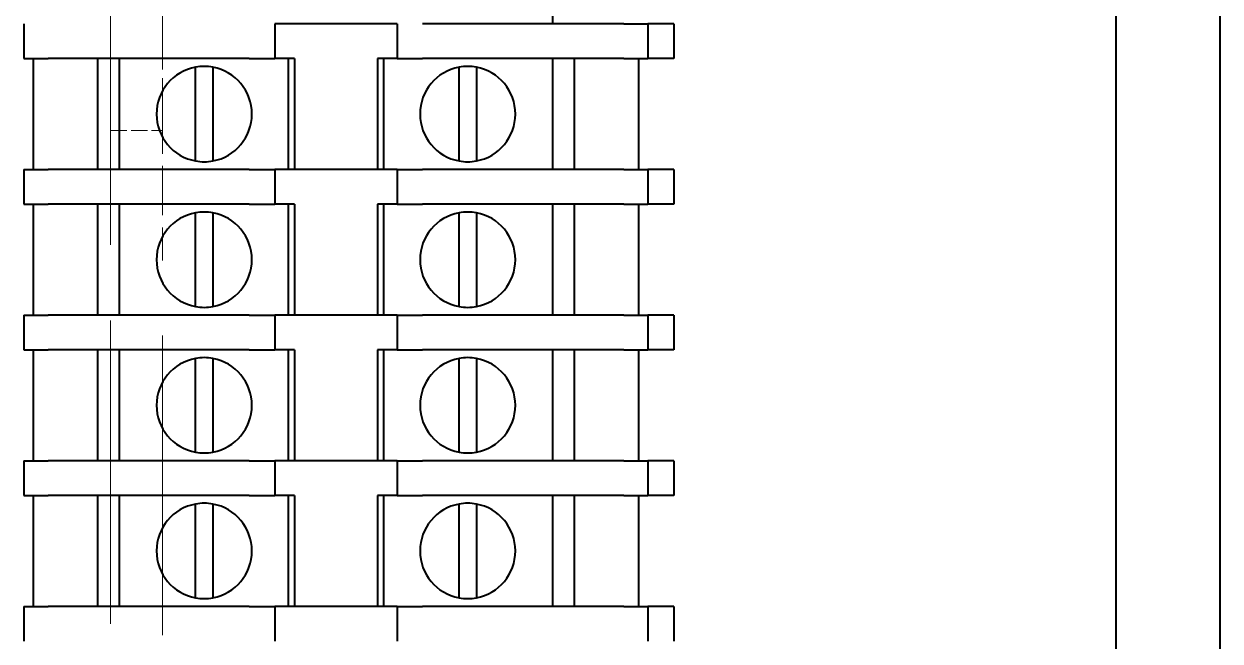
# Model space of a CAD drawing. Header units: millimetres. Extents: x 0 to 4752, y 0 to 3360.
# Drawn here: x 3596.1 to 3665.1, y 1091.9 to 1127.5 of the extents above; entities that cross this region are included whole.
import ezdxf

# ---------------------------------------------------------------- set-up
doc = ezdxf.new("R2010")
doc.units = ezdxf.units.MM
doc.header["$LTSCALE"] = 8
doc.linetypes.add('DASHED', pattern=[0.2067, 0.1654, -0.0413])
doc.layers.add('가려진 것(ISO)', color=2, linetype='DASHED', lineweight=18)
doc.layers.add('가시적인 것(ISO)', color=3, linetype='Continuous', lineweight=40)

msp = doc.modelspace()

# ---------------------------------------------------------------- linework, layer by layer
at = {"layer": '가려진 것(ISO)', "ltscale": 13.215807}
msp.add_line((3601.087, 502.832), (3601.087, 1398.832), dxfattribs=at)
at = {"layer": '가려진 것(ISO)', "ltscale": 3.809293}
msp.add_line((3604.087, 1126.832), (3604.087, 1142.832), dxfattribs=at)
at = {"layer": '가려진 것(ISO)', "ltscale": 1.495845}
msp.add_line((3604.087, 1126.832), (3604.087, 1122.832), dxfattribs=at)
at = {"layer": '가려진 것(ISO)', "ltscale": 2.142684}
msp.add_line((3604.087, 1122.832), (3604.087, 1113.832), dxfattribs=at)
at = {"layer": '가려진 것(ISO)', "ltscale": 0.714161}
msp.add_line((3601.087, 1121.332), (3604.087, 1121.332), dxfattribs=at)
at = {"layer": '가려진 것(ISO)', "ltscale": 13.062409}
msp.add_line((3604.087, 1005.832), (3604.087, 1113.832), dxfattribs=at)
at = {"layer": '가시적인 것(ISO)'}
for p, q in [((3659.087, 1005.832), (3659.087, 1345.182)), ((3665.087, 1005.832), (3665.087, 1345.182)), ((3626.587, 1133.882), (3626.587, 1127.482)), ((3596.087, 1127.482), (3596.087, 1125.482)), ((3617.61, 1127.482), (3610.564, 1127.482)), ((3610.564, 1127.482), (3610.564, 1125.482)), ((3617.61, 1127.482), (3617.61, 1125.482)), ((3630.687, 1127.482), (3619.087, 1127.482)), ((3630.687, 1127.482), (3632.087, 1127.482)), ((3633.587, 1127.482), (3632.087, 1127.482)), ((3632.087, 1127.482), (3632.087, 1125.482)), ((3633.587, 1127.482), (3633.587, 1125.482)), ((3596.087, 1125.482), (3597.487, 1125.482)), ((3596.629, 1125.482), (3596.629, 1119.082)), ((3609.087, 1125.482), (3597.487, 1125.482)), ((3600.337, 1125.482), (3600.337, 1119.082)), ((3601.587, 1125.482), (3601.587, 1119.082)), ((3609.087, 1125.482), (3610.564, 1125.482)), ((3611.687, 1125.482), (3610.564, 1125.482)), ((3611.337, 1125.482), (3611.337, 1119.082)), ((3611.687, 1125.482), (3611.687, 1119.082)), ((3616.487, 1125.482), (3616.487, 1119.082)), ((3617.61, 1125.482), (3616.487, 1125.482)), ((3616.837, 1125.482), (3616.837, 1119.082)), ((3617.61, 1125.482), (3619.087, 1125.482)), ((3630.687, 1125.482), (3619.087, 1125.482)), ((3626.587, 1125.482), (3626.587, 1119.082)), ((3627.837, 1125.482), (3627.837, 1119.082)), ((3630.687, 1125.482), (3632.087, 1125.482)), ((3631.546, 1125.482), (3631.546, 1119.082)), ((3633.587, 1125.482), (3632.087, 1125.482)), ((3605.987, 1121.136), (3605.987, 1123.428)), ((3606.987, 1123.428), (3606.987, 1121.136)), ((3621.187, 1121.136), (3621.187, 1123.428)), ((3622.187, 1123.428), (3622.187, 1121.136)), ((3596.087, 1119.082), (3597.487, 1119.082)), ((3596.087, 1119.082), (3596.087, 1117.082)), ((3609.087, 1119.082), (3597.487, 1119.082)), ((3609.087, 1119.082), (3610.564, 1119.082)), ((3617.61, 1119.082), (3610.564, 1119.082)), ((3610.564, 1119.082), (3610.564, 1117.082)), ((3616.487, 1119.082), (3611.687, 1119.082)), ((3617.61, 1119.082), (3619.087, 1119.082)), ((3617.61, 1119.082), (3617.61, 1117.082)), ((3630.687, 1119.082), (3619.087, 1119.082)), ((3630.687, 1119.082), (3632.087, 1119.082)), ((3633.587, 1119.082), (3632.087, 1119.082)), ((3632.087, 1119.082), (3632.087, 1117.082)), ((3633.587, 1119.082), (3633.587, 1117.082)), ((3596.087, 1117.082), (3597.487, 1117.082)), ((3596.629, 1117.082), (3596.629, 1110.682)), ((3609.087, 1117.082), (3597.487, 1117.082)), ((3600.337, 1117.082), (3600.337, 1110.682)), ((3601.587, 1117.082), (3601.587, 1110.682)), ((3609.087, 1117.082), (3610.564, 1117.082)), ((3611.687, 1117.082), (3610.564, 1117.082)), ((3611.337, 1117.082), (3611.337, 1110.682)), ((3611.687, 1117.082), (3611.687, 1110.682)), ((3616.487, 1117.082), (3616.487, 1110.682)), ((3617.61, 1117.082), (3616.487, 1117.082)), ((3616.837, 1117.082), (3616.837, 1110.682)), ((3617.61, 1117.082), (3619.087, 1117.082)), ((3630.687, 1117.082), (3619.087, 1117.082)), ((3626.587, 1117.082), (3626.587, 1110.682)), ((3627.837, 1117.082), (3627.837, 1110.682)), ((3630.687, 1117.082), (3632.087, 1117.082)), ((3631.546, 1117.082), (3631.546, 1110.682)), ((3633.587, 1117.082), (3632.087, 1117.082)), ((3605.987, 1112.736), (3605.987, 1115.028)), ((3606.987, 1115.028), (3606.987, 1112.736)), ((3621.187, 1112.736), (3621.187, 1115.028)), ((3622.187, 1115.028), (3622.187, 1112.736)), ((3596.087, 1110.682), (3597.487, 1110.682)), ((3596.087, 1110.682), (3596.087, 1108.682)), ((3609.087, 1110.682), (3597.487, 1110.682)), ((3609.087, 1110.682), (3610.564, 1110.682)), ((3617.61, 1110.682), (3610.564, 1110.682)), ((3610.564, 1110.682), (3610.564, 1108.682)), ((3616.487, 1110.682), (3611.687, 1110.682)), ((3617.61, 1110.682), (3619.087, 1110.682)), ((3617.61, 1110.682), (3617.61, 1108.682)), ((3630.687, 1110.682), (3619.087, 1110.682)), ((3630.687, 1110.682), (3632.087, 1110.682)), ((3633.587, 1110.682), (3632.087, 1110.682)), ((3632.087, 1110.682), (3632.087, 1108.682)), ((3633.587, 1110.682), (3633.587, 1108.682)), ((3596.087, 1108.682), (3597.487, 1108.682)), ((3596.629, 1108.682), (3596.629, 1102.282)), ((3609.087, 1108.682), (3597.487, 1108.682)), ((3600.337, 1108.682), (3600.337, 1102.282)), ((3601.587, 1108.682), (3601.587, 1102.282)), ((3609.087, 1108.682), (3610.564, 1108.682)), ((3611.687, 1108.682), (3610.564, 1108.682)), ((3611.337, 1108.682), (3611.337, 1102.282)), ((3611.687, 1108.682), (3611.687, 1102.282)), ((3616.487, 1108.682), (3616.487, 1102.282)), ((3617.61, 1108.682), (3616.487, 1108.682)), ((3616.837, 1108.682), (3616.837, 1102.282)), ((3617.61, 1108.682), (3619.087, 1108.682)), ((3630.687, 1108.682), (3619.087, 1108.682)), ((3626.587, 1108.682), (3626.587, 1102.282)), ((3627.837, 1108.682), (3627.837, 1102.282)), ((3630.687, 1108.682), (3632.087, 1108.682)), ((3631.546, 1108.682), (3631.546, 1102.282)), ((3633.587, 1108.682), (3632.087, 1108.682)), ((3605.987, 1104.336), (3605.987, 1106.628)), ((3606.987, 1106.628), (3606.987, 1104.336)), ((3621.187, 1104.336), (3621.187, 1106.628)), ((3622.187, 1106.628), (3622.187, 1104.336)), ((3596.087, 1102.282), (3597.487, 1102.282)), ((3596.087, 1102.282), (3596.087, 1100.282)), ((3609.087, 1102.282), (3597.487, 1102.282)), ((3609.087, 1102.282), (3610.564, 1102.282)), ((3617.61, 1102.282), (3610.564, 1102.282)), ((3610.564, 1102.282), (3610.564, 1100.282)), ((3616.487, 1102.282), (3611.687, 1102.282)), ((3617.61, 1102.282), (3619.087, 1102.282)), ((3617.61, 1102.282), (3617.61, 1100.282)), ((3630.687, 1102.282), (3619.087, 1102.282)), ((3630.687, 1102.282), (3632.087, 1102.282)), ((3633.587, 1102.282), (3632.087, 1102.282)), ((3632.087, 1102.282), (3632.087, 1100.282)), ((3633.587, 1102.282), (3633.587, 1100.282)), ((3596.087, 1100.282), (3597.487, 1100.282)), ((3596.629, 1100.282), (3596.629, 1093.882)), ((3609.087, 1100.282), (3597.487, 1100.282)), ((3600.337, 1100.282), (3600.337, 1093.882)), ((3601.587, 1100.282), (3601.587, 1093.882)), ((3609.087, 1100.282), (3610.564, 1100.282)), ((3611.687, 1100.282), (3610.564, 1100.282)), ((3611.337, 1100.282), (3611.337, 1093.882)), ((3611.687, 1100.282), (3611.687, 1093.882)), ((3616.487, 1100.282), (3616.487, 1093.882)), ((3617.61, 1100.282), (3616.487, 1100.282)), ((3616.837, 1100.282), (3616.837, 1093.882)), ((3617.61, 1100.282), (3619.087, 1100.282)), ((3630.687, 1100.282), (3619.087, 1100.282)), ((3626.587, 1100.282), (3626.587, 1093.882)), ((3627.837, 1100.282), (3627.837, 1093.882)), ((3630.687, 1100.282), (3632.087, 1100.282)), ((3631.546, 1100.282), (3631.546, 1093.882)), ((3633.587, 1100.282), (3632.087, 1100.282)), ((3605.987, 1095.936), (3605.987, 1098.228)), ((3606.987, 1098.228), (3606.987, 1095.936)), ((3621.187, 1095.936), (3621.187, 1098.228)), ((3622.187, 1098.228), (3622.187, 1095.936)), ((3596.087, 1093.882), (3597.487, 1093.882)), ((3596.087, 1093.882), (3596.087, 1091.882)), ((3609.087, 1093.882), (3597.487, 1093.882)), ((3609.087, 1093.882), (3610.564, 1093.882)), ((3617.61, 1093.882), (3610.564, 1093.882)), ((3610.564, 1093.882), (3610.564, 1091.882)), ((3616.487, 1093.882), (3611.687, 1093.882)), ((3617.61, 1093.882), (3619.087, 1093.882)), ((3617.61, 1093.882), (3617.61, 1091.882)), ((3630.687, 1093.882), (3619.087, 1093.882)), ((3630.687, 1093.882), (3632.087, 1093.882)), ((3633.587, 1093.882), (3632.087, 1093.882)), ((3632.087, 1093.882), (3632.087, 1091.882)), ((3633.587, 1093.882), (3633.587, 1091.882))]:
    msp.add_line(p, q, dxfattribs=at)
for centre, start, end in [((3606.487, 1122.282), 100.47568, 259.52432), ((3606.487, 1122.282), 79.52432, 100.47568), ((3606.487, 1122.282), 280.47568, 79.52432), ((3621.687, 1122.282), 100.47568, 259.52432), ((3621.687, 1122.282), 79.52432, 100.47568), ((3621.687, 1122.282), 280.47568, 79.52432), ((3606.487, 1122.282), 259.52432, 280.47568), ((3621.687, 1122.282), 259.52432, 280.47568), ((3606.487, 1113.882), 100.47568, 259.52432), ((3606.487, 1113.882), 79.52432, 100.47568), ((3606.487, 1113.882), 280.47568, 79.52432), ((3621.687, 1113.882), 100.47568, 259.52432), ((3621.687, 1113.882), 79.52432, 100.47568), ((3621.687, 1113.882), 280.47568, 79.52432), ((3606.487, 1113.882), 259.52432, 280.47568), ((3621.687, 1113.882), 259.52432, 280.47568), ((3606.487, 1105.482), 100.47568, 259.52432), ((3606.487, 1105.482), 79.52432, 100.47568), ((3606.487, 1105.482), 280.47568, 79.52432), ((3621.687, 1105.482), 100.47568, 259.52432), ((3621.687, 1105.482), 79.52432, 100.47568), ((3621.687, 1105.482), 280.47568, 79.52432), ((3606.487, 1105.482), 259.52432, 280.47568), ((3621.687, 1105.482), 259.52432, 280.47568), ((3606.487, 1097.082), 100.47568, 259.52432), ((3606.487, 1097.082), 79.52432, 100.47568), ((3606.487, 1097.082), 280.47568, 79.52432), ((3621.687, 1097.082), 100.47568, 259.52432), ((3621.687, 1097.082), 79.52432, 100.47568), ((3621.687, 1097.082), 280.47568, 79.52432), ((3606.487, 1097.082), 259.52432, 280.47568), ((3621.687, 1097.082), 259.52432, 280.47568)]:
    msp.add_arc(centre, 2.75, start, end, dxfattribs=at)
for points, knots in [([(3605.987, 1123.428), (3605.987, 1123.627), (3605.987, 1123.863), (3605.987, 1124.223), (3605.987, 1124.412), (3605.987, 1124.677), (3605.987, 1124.801), (3605.987, 1124.943), (3605.987, 1124.969), (3605.987, 1124.986)], [0.7826557, 0.7826557, 0.7826557, 0.7826557, 0.8426253, 0.8426253, 0.8991856, 0.8991856, 0.9546323, 0.9546323, 1.009615, 1.009615, 1.009615, 1.009615]), ([(3606.987, 1124.986), (3606.987, 1124.969), (3606.987, 1124.943), (3606.987, 1124.801), (3606.987, 1124.677), (3606.987, 1124.412), (3606.987, 1124.223), (3606.987, 1123.863), (3606.987, 1123.627), (3606.987, 1123.428)], [0.3365383, 0.3365383, 0.3365383, 0.3365383, 0.391521, 0.391521, 0.4469677, 0.4469677, 0.503528, 0.503528, 0.5634976, 0.5634976, 0.5634976, 0.5634976]), ([(3621.187, 1123.428), (3621.187, 1123.627), (3621.187, 1123.863), (3621.187, 1124.223), (3621.187, 1124.412), (3621.187, 1124.677), (3621.187, 1124.801), (3621.187, 1124.943), (3621.187, 1124.969), (3621.187, 1124.986)], [0.7826557, 0.7826557, 0.7826557, 0.7826557, 0.8426253, 0.8426253, 0.8991856, 0.8991856, 0.9546323, 0.9546323, 1.009615, 1.009615, 1.009615, 1.009615]), ([(3622.187, 1124.986), (3622.187, 1124.969), (3622.187, 1124.943), (3622.187, 1124.801), (3622.187, 1124.677), (3622.187, 1124.412), (3622.187, 1124.223), (3622.187, 1123.863), (3622.187, 1123.627), (3622.187, 1123.428)], [0.3365383, 0.3365383, 0.3365383, 0.3365383, 0.391521, 0.391521, 0.4469677, 0.4469677, 0.503528, 0.503528, 0.5634976, 0.5634976, 0.5634976, 0.5634976]), ([(3605.987, 1119.578), (3605.987, 1119.595), (3605.987, 1119.621), (3605.987, 1119.763), (3605.987, 1119.887), (3605.987, 1120.152), (3605.987, 1120.341), (3605.987, 1120.701), (3605.987, 1120.936), (3605.987, 1121.136)], [0.3365383, 0.3365383, 0.3365383, 0.3365383, 0.391521, 0.391521, 0.4469677, 0.4469677, 0.503528, 0.503528, 0.5634976, 0.5634976, 0.5634976, 0.5634976]), ([(3606.987, 1121.136), (3606.987, 1120.936), (3606.987, 1120.701), (3606.987, 1120.341), (3606.987, 1120.152), (3606.987, 1119.887), (3606.987, 1119.763), (3606.987, 1119.621), (3606.987, 1119.595), (3606.987, 1119.578)], [0.7826557, 0.7826557, 0.7826557, 0.7826557, 0.8426253, 0.8426253, 0.8991856, 0.8991856, 0.9546323, 0.9546323, 1.009615, 1.009615, 1.009615, 1.009615]), ([(3621.187, 1119.578), (3621.187, 1119.595), (3621.187, 1119.621), (3621.187, 1119.763), (3621.187, 1119.887), (3621.187, 1120.152), (3621.187, 1120.341), (3621.187, 1120.701), (3621.187, 1120.936), (3621.187, 1121.136)], [0.3365383, 0.3365383, 0.3365383, 0.3365383, 0.391521, 0.391521, 0.4469677, 0.4469677, 0.503528, 0.503528, 0.5634976, 0.5634976, 0.5634976, 0.5634976]), ([(3622.187, 1121.136), (3622.187, 1120.936), (3622.187, 1120.701), (3622.187, 1120.341), (3622.187, 1120.152), (3622.187, 1119.887), (3622.187, 1119.763), (3622.187, 1119.621), (3622.187, 1119.595), (3622.187, 1119.578)], [0.7826557, 0.7826557, 0.7826557, 0.7826557, 0.8426253, 0.8426253, 0.8991856, 0.8991856, 0.9546323, 0.9546323, 1.009615, 1.009615, 1.009615, 1.009615]), ([(3605.987, 1115.028), (3605.987, 1115.227), (3605.987, 1115.463), (3605.987, 1115.823), (3605.987, 1116.012), (3605.987, 1116.277), (3605.987, 1116.401), (3605.987, 1116.543), (3605.987, 1116.569), (3605.987, 1116.586)], [0.7826557, 0.7826557, 0.7826557, 0.7826557, 0.8426253, 0.8426253, 0.8991856, 0.8991856, 0.9546323, 0.9546323, 1.009615, 1.009615, 1.009615, 1.009615]), ([(3606.987, 1116.586), (3606.987, 1116.569), (3606.987, 1116.543), (3606.987, 1116.401), (3606.987, 1116.277), (3606.987, 1116.012), (3606.987, 1115.823), (3606.987, 1115.463), (3606.987, 1115.227), (3606.987, 1115.028)], [0.3365383, 0.3365383, 0.3365383, 0.3365383, 0.391521, 0.391521, 0.4469677, 0.4469677, 0.503528, 0.503528, 0.5634976, 0.5634976, 0.5634976, 0.5634976]), ([(3621.187, 1115.028), (3621.187, 1115.227), (3621.187, 1115.463), (3621.187, 1115.823), (3621.187, 1116.012), (3621.187, 1116.277), (3621.187, 1116.401), (3621.187, 1116.543), (3621.187, 1116.569), (3621.187, 1116.586)], [0.7826557, 0.7826557, 0.7826557, 0.7826557, 0.8426253, 0.8426253, 0.8991856, 0.8991856, 0.9546323, 0.9546323, 1.009615, 1.009615, 1.009615, 1.009615]), ([(3622.187, 1116.586), (3622.187, 1116.569), (3622.187, 1116.543), (3622.187, 1116.401), (3622.187, 1116.277), (3622.187, 1116.012), (3622.187, 1115.823), (3622.187, 1115.463), (3622.187, 1115.227), (3622.187, 1115.028)], [0.3365383, 0.3365383, 0.3365383, 0.3365383, 0.391521, 0.391521, 0.4469677, 0.4469677, 0.503528, 0.503528, 0.5634976, 0.5634976, 0.5634976, 0.5634976]), ([(3605.987, 1111.178), (3605.987, 1111.195), (3605.987, 1111.221), (3605.987, 1111.363), (3605.987, 1111.487), (3605.987, 1111.752), (3605.987, 1111.941), (3605.987, 1112.301), (3605.987, 1112.536), (3605.987, 1112.736)], [0.3365383, 0.3365383, 0.3365383, 0.3365383, 0.391521, 0.391521, 0.4469677, 0.4469677, 0.503528, 0.503528, 0.5634976, 0.5634976, 0.5634976, 0.5634976]), ([(3606.987, 1112.736), (3606.987, 1112.536), (3606.987, 1112.301), (3606.987, 1111.941), (3606.987, 1111.752), (3606.987, 1111.487), (3606.987, 1111.363), (3606.987, 1111.221), (3606.987, 1111.195), (3606.987, 1111.178)], [0.7826557, 0.7826557, 0.7826557, 0.7826557, 0.8426253, 0.8426253, 0.8991856, 0.8991856, 0.9546323, 0.9546323, 1.009615, 1.009615, 1.009615, 1.009615]), ([(3621.187, 1111.178), (3621.187, 1111.195), (3621.187, 1111.221), (3621.187, 1111.363), (3621.187, 1111.487), (3621.187, 1111.752), (3621.187, 1111.941), (3621.187, 1112.301), (3621.187, 1112.536), (3621.187, 1112.736)], [0.3365383, 0.3365383, 0.3365383, 0.3365383, 0.391521, 0.391521, 0.4469677, 0.4469677, 0.503528, 0.503528, 0.5634976, 0.5634976, 0.5634976, 0.5634976]), ([(3622.187, 1112.736), (3622.187, 1112.536), (3622.187, 1112.301), (3622.187, 1111.941), (3622.187, 1111.752), (3622.187, 1111.487), (3622.187, 1111.363), (3622.187, 1111.221), (3622.187, 1111.195), (3622.187, 1111.178)], [0.7826557, 0.7826557, 0.7826557, 0.7826557, 0.8426253, 0.8426253, 0.8991856, 0.8991856, 0.9546323, 0.9546323, 1.009615, 1.009615, 1.009615, 1.009615]), ([(3605.987, 1106.628), (3605.987, 1106.827), (3605.987, 1107.063), (3605.987, 1107.423), (3605.987, 1107.612), (3605.987, 1107.877), (3605.987, 1108.001), (3605.987, 1108.143), (3605.987, 1108.169), (3605.987, 1108.186)], [0.7826557, 0.7826557, 0.7826557, 0.7826557, 0.8426253, 0.8426253, 0.8991856, 0.8991856, 0.9546323, 0.9546323, 1.009615, 1.009615, 1.009615, 1.009615]), ([(3606.987, 1108.186), (3606.987, 1108.169), (3606.987, 1108.143), (3606.987, 1108.001), (3606.987, 1107.877), (3606.987, 1107.612), (3606.987, 1107.423), (3606.987, 1107.063), (3606.987, 1106.827), (3606.987, 1106.628)], [0.3365383, 0.3365383, 0.3365383, 0.3365383, 0.391521, 0.391521, 0.4469677, 0.4469677, 0.503528, 0.503528, 0.5634976, 0.5634976, 0.5634976, 0.5634976]), ([(3621.187, 1106.628), (3621.187, 1106.827), (3621.187, 1107.063), (3621.187, 1107.423), (3621.187, 1107.612), (3621.187, 1107.877), (3621.187, 1108.001), (3621.187, 1108.143), (3621.187, 1108.169), (3621.187, 1108.186)], [0.7826557, 0.7826557, 0.7826557, 0.7826557, 0.8426253, 0.8426253, 0.8991856, 0.8991856, 0.9546323, 0.9546323, 1.009615, 1.009615, 1.009615, 1.009615]), ([(3622.187, 1108.186), (3622.187, 1108.169), (3622.187, 1108.143), (3622.187, 1108.001), (3622.187, 1107.877), (3622.187, 1107.612), (3622.187, 1107.423), (3622.187, 1107.063), (3622.187, 1106.827), (3622.187, 1106.628)], [0.3365383, 0.3365383, 0.3365383, 0.3365383, 0.391521, 0.391521, 0.4469677, 0.4469677, 0.503528, 0.503528, 0.5634976, 0.5634976, 0.5634976, 0.5634976]), ([(3605.987, 1102.778), (3605.987, 1102.795), (3605.987, 1102.821), (3605.987, 1102.963), (3605.987, 1103.087), (3605.987, 1103.352), (3605.987, 1103.541), (3605.987, 1103.901), (3605.987, 1104.136), (3605.987, 1104.336)], [0.3365383, 0.3365383, 0.3365383, 0.3365383, 0.391521, 0.391521, 0.4469677, 0.4469677, 0.503528, 0.503528, 0.5634976, 0.5634976, 0.5634976, 0.5634976]), ([(3606.987, 1104.336), (3606.987, 1104.136), (3606.987, 1103.901), (3606.987, 1103.541), (3606.987, 1103.352), (3606.987, 1103.087), (3606.987, 1102.963), (3606.987, 1102.821), (3606.987, 1102.795), (3606.987, 1102.778)], [0.7826557, 0.7826557, 0.7826557, 0.7826557, 0.8426253, 0.8426253, 0.8991856, 0.8991856, 0.9546323, 0.9546323, 1.009615, 1.009615, 1.009615, 1.009615]), ([(3621.187, 1102.778), (3621.187, 1102.795), (3621.187, 1102.821), (3621.187, 1102.963), (3621.187, 1103.087), (3621.187, 1103.352), (3621.187, 1103.541), (3621.187, 1103.901), (3621.187, 1104.136), (3621.187, 1104.336)], [0.3365383, 0.3365383, 0.3365383, 0.3365383, 0.391521, 0.391521, 0.4469677, 0.4469677, 0.503528, 0.503528, 0.5634976, 0.5634976, 0.5634976, 0.5634976]), ([(3622.187, 1104.336), (3622.187, 1104.136), (3622.187, 1103.901), (3622.187, 1103.541), (3622.187, 1103.352), (3622.187, 1103.087), (3622.187, 1102.963), (3622.187, 1102.821), (3622.187, 1102.795), (3622.187, 1102.778)], [0.7826557, 0.7826557, 0.7826557, 0.7826557, 0.8426253, 0.8426253, 0.8991856, 0.8991856, 0.9546323, 0.9546323, 1.009615, 1.009615, 1.009615, 1.009615]), ([(3605.987, 1098.228), (3605.987, 1098.427), (3605.987, 1098.663), (3605.987, 1099.023), (3605.987, 1099.212), (3605.987, 1099.477), (3605.987, 1099.601), (3605.987, 1099.743), (3605.987, 1099.769), (3605.987, 1099.786)], [0.7826557, 0.7826557, 0.7826557, 0.7826557, 0.8426253, 0.8426253, 0.8991856, 0.8991856, 0.9546323, 0.9546323, 1.009615, 1.009615, 1.009615, 1.009615]), ([(3606.987, 1099.786), (3606.987, 1099.769), (3606.987, 1099.743), (3606.987, 1099.601), (3606.987, 1099.477), (3606.987, 1099.212), (3606.987, 1099.023), (3606.987, 1098.663), (3606.987, 1098.427), (3606.987, 1098.228)], [0.3365383, 0.3365383, 0.3365383, 0.3365383, 0.391521, 0.391521, 0.4469677, 0.4469677, 0.503528, 0.503528, 0.5634976, 0.5634976, 0.5634976, 0.5634976]), ([(3621.187, 1098.228), (3621.187, 1098.427), (3621.187, 1098.663), (3621.187, 1099.023), (3621.187, 1099.212), (3621.187, 1099.477), (3621.187, 1099.601), (3621.187, 1099.743), (3621.187, 1099.769), (3621.187, 1099.786)], [0.7826557, 0.7826557, 0.7826557, 0.7826557, 0.8426253, 0.8426253, 0.8991856, 0.8991856, 0.9546323, 0.9546323, 1.009615, 1.009615, 1.009615, 1.009615]), ([(3622.187, 1099.786), (3622.187, 1099.769), (3622.187, 1099.743), (3622.187, 1099.601), (3622.187, 1099.477), (3622.187, 1099.212), (3622.187, 1099.023), (3622.187, 1098.663), (3622.187, 1098.427), (3622.187, 1098.228)], [0.3365383, 0.3365383, 0.3365383, 0.3365383, 0.391521, 0.391521, 0.4469677, 0.4469677, 0.503528, 0.503528, 0.5634976, 0.5634976, 0.5634976, 0.5634976]), ([(3605.987, 1094.378), (3605.987, 1094.395), (3605.987, 1094.421), (3605.987, 1094.563), (3605.987, 1094.687), (3605.987, 1094.952), (3605.987, 1095.141), (3605.987, 1095.501), (3605.987, 1095.736), (3605.987, 1095.936)], [0.3365383, 0.3365383, 0.3365383, 0.3365383, 0.391521, 0.391521, 0.4469677, 0.4469677, 0.503528, 0.503528, 0.5634976, 0.5634976, 0.5634976, 0.5634976]), ([(3606.987, 1095.936), (3606.987, 1095.736), (3606.987, 1095.501), (3606.987, 1095.141), (3606.987, 1094.952), (3606.987, 1094.687), (3606.987, 1094.563), (3606.987, 1094.421), (3606.987, 1094.395), (3606.987, 1094.378)], [0.7826557, 0.7826557, 0.7826557, 0.7826557, 0.8426253, 0.8426253, 0.8991856, 0.8991856, 0.9546323, 0.9546323, 1.009615, 1.009615, 1.009615, 1.009615]), ([(3621.187, 1094.378), (3621.187, 1094.395), (3621.187, 1094.421), (3621.187, 1094.563), (3621.187, 1094.687), (3621.187, 1094.952), (3621.187, 1095.141), (3621.187, 1095.501), (3621.187, 1095.736), (3621.187, 1095.936)], [0.3365383, 0.3365383, 0.3365383, 0.3365383, 0.391521, 0.391521, 0.4469677, 0.4469677, 0.503528, 0.503528, 0.5634976, 0.5634976, 0.5634976, 0.5634976]), ([(3622.187, 1095.936), (3622.187, 1095.736), (3622.187, 1095.501), (3622.187, 1095.141), (3622.187, 1094.952), (3622.187, 1094.687), (3622.187, 1094.563), (3622.187, 1094.421), (3622.187, 1094.395), (3622.187, 1094.378)], [0.7826557, 0.7826557, 0.7826557, 0.7826557, 0.8426253, 0.8426253, 0.8991856, 0.8991856, 0.9546323, 0.9546323, 1.009615, 1.009615, 1.009615, 1.009615])]:
    msp.add_open_spline(points, degree=3, knots=knots, dxfattribs=at)

doc.saveas('drawing.dxf')
